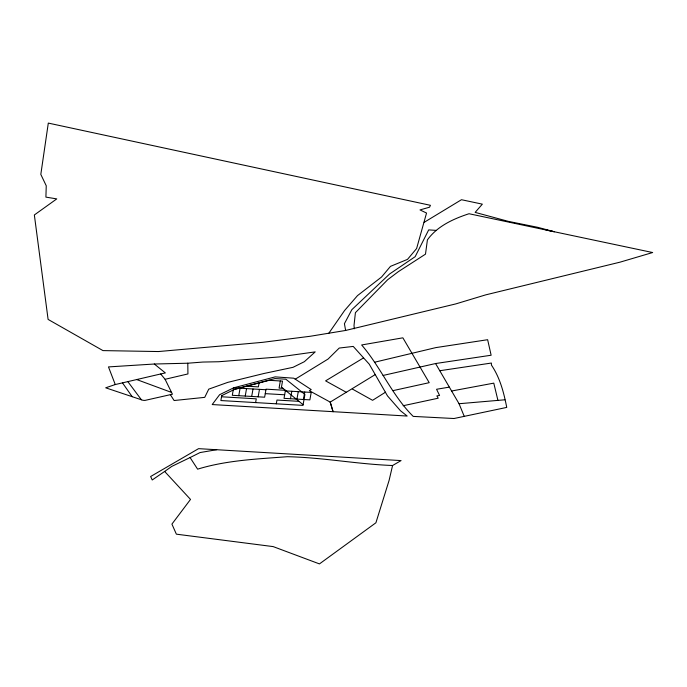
<?xml version="1.0" encoding="UTF-8"?>
<svg xmlns="http://www.w3.org/2000/svg" width="687" height="687" viewBox="0 0 687 687"><rect width="100%" height="100%" fill="white"/><g stroke="black" fill="none" stroke-linecap="round" stroke-linejoin="round"><path stroke-width="1.03" d="M170.367 394.69L174.103 400.521L204.726 397.361L208.745 389.151L227.715 382.384L263.851 373.513L293.023 367.322L304.367 361.688L315.196 351.89L279.094 356.948L218.801 361.74L202.811 362.058L187.791 363.217L187.937 373.934L165.095 379.293L160.681 373.968L115.261 384.548L105.686 387.803L142.948 400.298L144.923 400.418L172.428 394.209L165.095 379.293M238.767 395.686L240.081 388.215M245.225 396.064L246.547 388.602M251.691 396.442L253.014 388.979M255.607 402.591L256.277 398.829L221.549 396.777M259.076 382.977L258.381 386.884L246.848 386.206M258.157 396.828L259.48 389.357M276.294 403.81L276.964 400.049L298.905 401.337M280.33 380.967L279.077 388.103L282.958 388.327M290.481 398.726L291.803 391.264M296.947 399.113L298.27 391.642M303.414 399.49L304.736 392.028M392.578 465.511L389.1 480.393L375.909 522.781L319.455 563.907L273.177 546.603L176.37 534.168L171.922 524.104L190.514 499.415L164.657 471.454L152.222 479.973L150.642 476.512L198.569 448.654L401.062 460.591L392.578 465.511C357.326 464.189 322.529 457.448 287.295 456.7C257.213 459.045 226.65 460.221 197.624 469.161L190.076 457.559L171.733 466.43L164.657 471.454M328.867 333.178L344.582 310.515L357.506 295.608L381.551 277.016L390.482 266.358L407.52 259.368L416.623 248.514L426.541 213.047L419.997 209.921L429.564 207.191L430.423 205.31L48.305 123.093L40.816 174.404L46.244 185.773L45.909 197.126L56.772 198.895L34.35 214.962L48.099 319.412L102.964 350.602L158.499 351.546L262.786 342.315L310.395 336.244L345.63 330.456L455.807 303.903L485.735 294.86L619.983 262.176L652.65 252.533L469.023 213.734C453.351 218.861 437.336 226.1 427.408 239.883L425.493 254.147L398.28 271.708L387.631 279.764L355.411 312.671L354.028 325.372L354.234 328.824M375.282 374.57L330.207 402.101L309.365 390.723L311.202 389.581L293.753 378.202L275.161 376.871L233.623 387.837L219.608 394.707L212.197 404.557L407.193 416.047L400.478 410.749L387.502 395.91L369.237 364.162L353.238 346.42L339.232 348.051L328.111 359.018L295.247 379.181M385.519 392.174L372.594 400.315L352.319 389.014M363.389 357.987L325.595 380.864L346.592 392.457M424.137 222.348L461.466 199.719L482.351 204.151L475.146 212.386L508.337 221.369L537.698 227.32L554.332 231.742L545.839 229.965M190.076 457.559L200.054 452.561L216.688 449.71M234.121 389.563L269.167 380.315L282.529 381.096L281.464 387.133L303.113 404.695M392.904 390.654L429.212 382.676L402.874 337.824L361.645 344.968C380.881 367.287 392.157 395.566 413.213 416.399L454.021 418.512L506.74 407.408C503.811 392.569 500.05 377.841 491.445 365.106L491.385 363.045L439.774 370.731M374.913 362.152L435.824 347.613L487.641 339.713L491.136 355.231L435.567 363.535L383.088 375.454M160.681 373.968L165.352 372.929L154.326 364.016L108.477 366.918L115.261 384.548M403.149 405.734L438.203 398.202L436.872 395.91L439.577 395.454L436.563 389.271L449.341 387.125M451.617 391.006L493.781 383.14L497.929 400.384M435.567 363.535L459.045 403.724L504.902 399.791M154.326 364.016L187.791 363.217M265.946 389.744L233.614 387.837L232.3 395.3L264.624 397.206L266.041 389.168L285.44 390.31L284.023 398.348L309.88 399.868L311.202 392.406L285.337 390.886M265.251 393.642L284.65 394.785M436.082 230.377L428.679 229.896L415.171 256.672L389.658 273.95L351.83 309.691L344.419 323.689L345.63 330.456M136.807 379.602L171.552 392.423M127.876 381.663L141.393 399.774M122.526 382.942L132.187 396.691M459.045 403.724L464.137 416.107M221.746 395.626L220.879 400.547L302.993 405.382L304.925 394.432L285.835 379.207L274.989 378.563L235.031 389.117L221.746 395.626M333.075 411.676L330.207 402.101L333.066 411.676"/></g></svg>
